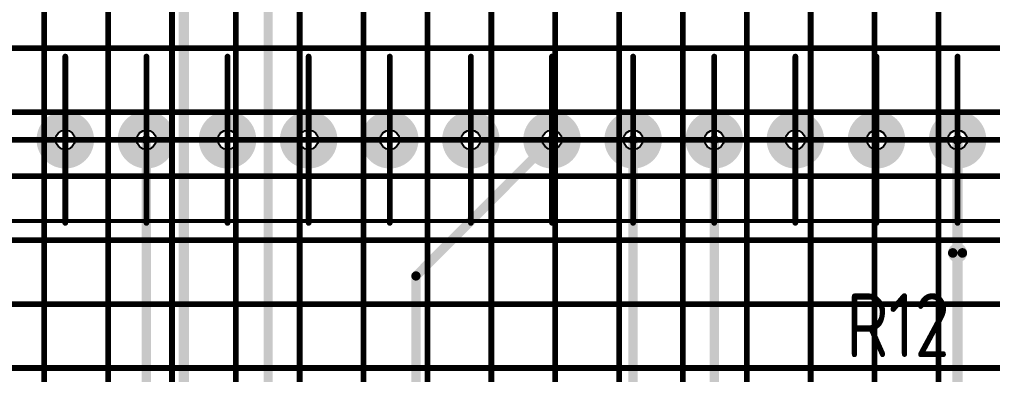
# Model space of a CAD drawing. Header units: millimetres. Extents: x 57 to 898, y 51 to 645.
# Drawn here: x 321.79 to 352.26, y 431.22 to 442.32 of the extents above; entities that cross this region are included whole.
import ezdxf

# ---------------------------------------------------------------- set-up
doc = ezdxf.new("R2010")
doc.units = ezdxf.units.MM
for name, color, linetype in [('Mechanical11', 56, 'Continuous'), ('Mechanical12', 56, 'Continuous'), ('Mechanical7', 56, 'Continuous'), ('Mechanical9', 56, 'Continuous')]:
    doc.layers.add(name, color=color, linetype=linetype)
doc.styles.add('GOST type A', font='gost.TTF', dxfattribs={"oblique": 15, "height": 0.2})

msp = doc.modelspace()

# ---------------------------------------------------------------- linework, layer by layer
at = {"layer": 'Mechanical11', "color": 7}
for p, q in [((323.225, 438.563), (323.531, 438.563)), ((323.225, 438.257), (323.225, 438.563)), ((323.531, 438.563), (323.507, 438.446)), ((325.765, 438.563), (326.071, 438.563)), ((325.765, 438.257), (325.765, 438.563)), ((326.071, 438.563), (326.047, 438.446)), ((328.305, 438.563), (328.611, 438.563)), ((328.305, 438.257), (328.305, 438.563)), ((328.611, 438.563), (328.587, 438.446)), ((330.845, 438.563), (331.151, 438.563)), ((330.845, 438.257), (330.845, 438.563)), ((331.151, 438.563), (331.127, 438.446)), ((333.385, 438.563), (333.691, 438.563)), ((333.385, 438.257), (333.385, 438.563)), ((333.691, 438.563), (333.667, 438.446)), ((335.925, 438.563), (336.231, 438.563)), ((335.925, 438.257), (335.925, 438.563)), ((336.231, 438.563), (336.207, 438.446)), ((338.465, 438.563), (338.771, 438.563)), ((338.465, 438.257), (338.465, 438.563)), ((338.771, 438.563), (338.747, 438.446)), ((341.005, 438.563), (341.311, 438.563)), ((341.005, 438.257), (341.005, 438.563)), ((341.311, 438.563), (341.287, 438.446)), ((343.545, 438.563), (343.851, 438.563)), ((343.545, 438.257), (343.545, 438.563)), ((343.851, 438.563), (343.827, 438.446)), ((346.085, 438.563), (346.391, 438.563)), ((346.085, 438.257), (346.085, 438.563)), ((346.391, 438.563), (346.367, 438.446)), ((348.625, 438.563), (348.931, 438.563)), ((348.625, 438.257), (348.625, 438.563)), ((348.931, 438.563), (348.907, 438.446)), ((351.165, 438.563), (351.471, 438.563)), ((351.165, 438.257), (351.165, 438.563)), ((351.471, 438.563), (351.447, 438.446)), ((323.342, 438.281), (323.225, 438.257)), ((323.441, 438.347), (323.342, 438.281)), ((323.507, 438.446), (323.441, 438.347)), ((325.882, 438.281), (325.765, 438.257)), ((325.981, 438.347), (325.882, 438.281)), ((326.047, 438.446), (325.981, 438.347)), ((328.422, 438.281), (328.305, 438.257)), ((328.521, 438.347), (328.422, 438.281)), ((328.587, 438.446), (328.521, 438.347)), ((330.962, 438.281), (330.845, 438.257)), ((331.061, 438.347), (330.962, 438.281)), ((331.127, 438.446), (331.061, 438.347)), ((333.502, 438.281), (333.385, 438.257)), ((333.601, 438.347), (333.502, 438.281)), ((333.667, 438.446), (333.601, 438.347)), ((336.042, 438.281), (335.925, 438.257)), ((336.141, 438.347), (336.042, 438.281)), ((336.207, 438.446), (336.141, 438.347)), ((338.582, 438.281), (338.465, 438.257)), ((338.681, 438.347), (338.582, 438.281)), ((338.747, 438.446), (338.681, 438.347)), ((341.122, 438.281), (341.005, 438.257)), ((341.221, 438.347), (341.122, 438.281)), ((341.287, 438.446), (341.221, 438.347)), ((343.662, 438.281), (343.545, 438.257)), ((343.761, 438.347), (343.662, 438.281)), ((343.827, 438.446), (343.761, 438.347)), ((346.202, 438.281), (346.085, 438.257)), ((346.301, 438.347), (346.202, 438.281)), ((346.367, 438.446), (346.301, 438.347)), ((348.742, 438.281), (348.625, 438.257)), ((348.841, 438.347), (348.742, 438.281)), ((348.907, 438.446), (348.841, 438.347)), ((351.282, 438.281), (351.165, 438.257)), ((351.381, 438.347), (351.282, 438.281)), ((351.447, 438.446), (351.381, 438.347))]:
    msp.add_line(p, q, dxfattribs=at)
at = {"layer": 'Mechanical12', "color": 7}
for p, q in [((322.942, 438.68), (323.008, 438.78)), ((323.008, 438.78), (323.108, 438.846)), ((323.108, 438.846), (323.225, 438.869)), ((323.225, 438.869), (323.225, 438.563)), ((323.225, 438.563), (323.225, 438.869)), ((323.225, 438.869), (323.342, 438.846)), ((323.342, 438.846), (323.441, 438.78)), ((323.441, 438.78), (323.507, 438.68)), ((325.482, 438.68), (325.548, 438.78)), ((325.548, 438.78), (325.648, 438.846)), ((325.648, 438.846), (325.765, 438.869)), ((325.765, 438.869), (325.765, 438.563)), ((325.765, 438.563), (325.765, 438.869)), ((325.765, 438.869), (325.882, 438.846)), ((325.882, 438.846), (325.981, 438.78)), ((325.981, 438.78), (326.047, 438.68)), ((328.022, 438.68), (328.088, 438.78)), ((328.088, 438.78), (328.188, 438.846)), ((328.188, 438.846), (328.305, 438.869)), ((328.305, 438.869), (328.305, 438.563)), ((328.305, 438.563), (328.305, 438.869)), ((328.305, 438.869), (328.422, 438.846)), ((328.422, 438.846), (328.521, 438.78)), ((328.521, 438.78), (328.587, 438.68)), ((330.562, 438.68), (330.628, 438.78)), ((330.628, 438.78), (330.728, 438.846)), ((330.728, 438.846), (330.845, 438.869)), ((330.845, 438.869), (330.845, 438.563)), ((330.845, 438.563), (330.845, 438.869)), ((330.845, 438.869), (330.962, 438.846)), ((330.962, 438.846), (331.061, 438.78)), ((331.061, 438.78), (331.127, 438.68)), ((333.102, 438.68), (333.168, 438.78)), ((333.168, 438.78), (333.268, 438.846)), ((333.268, 438.846), (333.385, 438.869)), ((333.385, 438.869), (333.385, 438.563)), ((333.385, 438.563), (333.385, 438.869)), ((333.385, 438.869), (333.502, 438.846)), ((333.502, 438.846), (333.601, 438.78)), ((333.601, 438.78), (333.667, 438.68)), ((335.642, 438.68), (335.708, 438.78)), ((335.708, 438.78), (335.808, 438.846)), ((335.808, 438.846), (335.925, 438.869)), ((335.925, 438.869), (335.925, 438.563)), ((335.925, 438.563), (335.925, 438.869)), ((335.925, 438.869), (336.042, 438.846)), ((336.042, 438.846), (336.141, 438.78)), ((336.141, 438.78), (336.207, 438.68)), ((338.182, 438.68), (338.248, 438.78)), ((338.248, 438.78), (338.348, 438.846)), ((338.348, 438.846), (338.465, 438.869)), ((338.465, 438.869), (338.465, 438.563)), ((338.465, 438.563), (338.465, 438.869)), ((338.465, 438.869), (338.582, 438.846)), ((338.582, 438.846), (338.681, 438.78)), ((338.681, 438.78), (338.747, 438.68)), ((340.722, 438.68), (340.788, 438.78)), ((340.788, 438.78), (340.888, 438.846)), ((340.888, 438.846), (341.005, 438.869)), ((341.005, 438.869), (341.005, 438.563)), ((341.005, 438.563), (341.005, 438.869)), ((341.005, 438.869), (341.122, 438.846)), ((341.122, 438.846), (341.221, 438.78)), ((341.221, 438.78), (341.287, 438.68)), ((343.262, 438.68), (343.328, 438.78)), ((343.328, 438.78), (343.428, 438.846)), ((343.428, 438.846), (343.545, 438.869)), ((343.545, 438.869), (343.545, 438.563)), ((343.545, 438.563), (343.545, 438.869)), ((343.545, 438.869), (343.662, 438.846)), ((343.662, 438.846), (343.761, 438.78)), ((343.761, 438.78), (343.827, 438.68)), ((345.802, 438.68), (345.868, 438.78)), ((345.868, 438.78), (345.968, 438.846)), ((345.968, 438.846), (346.085, 438.869)), ((346.085, 438.869), (346.085, 438.563)), ((346.085, 438.563), (346.085, 438.869)), ((346.085, 438.869), (346.202, 438.846)), ((346.202, 438.846), (346.301, 438.78)), ((346.301, 438.78), (346.367, 438.68)), ((348.342, 438.68), (348.408, 438.78)), ((348.408, 438.78), (348.508, 438.846)), ((348.508, 438.846), (348.625, 438.869)), ((348.625, 438.869), (348.625, 438.563)), ((348.625, 438.563), (348.625, 438.869)), ((348.625, 438.869), (348.742, 438.846)), ((348.742, 438.846), (348.841, 438.78)), ((348.841, 438.78), (348.907, 438.68)), ((350.882, 438.68), (350.948, 438.78)), ((350.948, 438.78), (351.048, 438.846)), ((351.048, 438.846), (351.165, 438.869)), ((351.165, 438.869), (351.165, 438.563)), ((351.165, 438.563), (351.165, 438.869)), ((351.165, 438.869), (351.282, 438.846)), ((351.282, 438.846), (351.381, 438.78)), ((351.381, 438.78), (351.447, 438.68)), ((322.919, 438.563), (322.942, 438.68)), ((322.919, 438.563), (323.225, 438.563)), ((322.942, 438.446), (322.919, 438.563)), ((323.225, 438.563), (322.919, 438.563)), ((323.225, 438.563), (323.225, 438.257)), ((323.531, 438.563), (323.225, 438.563)), ((323.507, 438.68), (323.531, 438.563)), ((325.459, 438.563), (325.482, 438.68)), ((325.459, 438.563), (325.765, 438.563)), ((325.482, 438.446), (325.459, 438.563)), ((325.765, 438.563), (325.459, 438.563)), ((325.765, 438.563), (325.765, 438.257)), ((326.071, 438.563), (325.765, 438.563)), ((326.047, 438.68), (326.071, 438.563)), ((327.999, 438.563), (328.022, 438.68)), ((327.999, 438.563), (328.305, 438.563)), ((328.022, 438.446), (327.999, 438.563)), ((328.305, 438.563), (327.999, 438.563)), ((328.305, 438.563), (328.305, 438.257)), ((328.611, 438.563), (328.305, 438.563)), ((328.587, 438.68), (328.611, 438.563)), ((330.539, 438.563), (330.562, 438.68)), ((330.539, 438.563), (330.845, 438.563)), ((330.562, 438.446), (330.539, 438.563)), ((330.845, 438.563), (330.539, 438.563)), ((330.845, 438.563), (330.845, 438.257)), ((331.151, 438.563), (330.845, 438.563)), ((331.127, 438.68), (331.151, 438.563)), ((333.079, 438.563), (333.102, 438.68)), ((333.079, 438.563), (333.385, 438.563)), ((333.102, 438.446), (333.079, 438.563)), ((333.385, 438.563), (333.079, 438.563)), ((333.385, 438.563), (333.385, 438.257)), ((333.691, 438.563), (333.385, 438.563)), ((333.667, 438.68), (333.691, 438.563)), ((335.619, 438.563), (335.642, 438.68)), ((335.619, 438.563), (335.925, 438.563)), ((335.642, 438.446), (335.619, 438.563)), ((335.925, 438.563), (335.619, 438.563)), ((335.925, 438.563), (335.925, 438.257)), ((336.231, 438.563), (335.925, 438.563)), ((336.207, 438.68), (336.231, 438.563)), ((338.159, 438.563), (338.182, 438.68)), ((338.159, 438.563), (338.465, 438.563)), ((338.182, 438.446), (338.159, 438.563)), ((338.465, 438.563), (338.159, 438.563)), ((338.465, 438.563), (338.465, 438.257)), ((338.771, 438.563), (338.465, 438.563)), ((338.747, 438.68), (338.771, 438.563)), ((340.699, 438.563), (340.722, 438.68)), ((340.699, 438.563), (341.005, 438.563)), ((340.722, 438.446), (340.699, 438.563)), ((341.005, 438.563), (340.699, 438.563)), ((341.005, 438.563), (341.005, 438.257)), ((341.311, 438.563), (341.005, 438.563)), ((341.287, 438.68), (341.311, 438.563)), ((343.239, 438.563), (343.262, 438.68)), ((343.239, 438.563), (343.545, 438.563)), ((343.262, 438.446), (343.239, 438.563)), ((343.545, 438.563), (343.239, 438.563)), ((343.545, 438.563), (343.545, 438.257)), ((343.851, 438.563), (343.545, 438.563)), ((343.827, 438.68), (343.851, 438.563)), ((345.779, 438.563), (345.802, 438.68)), ((345.779, 438.563), (346.085, 438.563)), ((345.802, 438.446), (345.779, 438.563)), ((346.085, 438.563), (345.779, 438.563)), ((346.085, 438.563), (346.085, 438.257)), ((346.391, 438.563), (346.085, 438.563)), ((346.367, 438.68), (346.391, 438.563)), ((348.319, 438.563), (348.342, 438.68)), ((348.319, 438.563), (348.625, 438.563)), ((348.342, 438.446), (348.319, 438.563)), ((348.625, 438.563), (348.319, 438.563)), ((348.625, 438.563), (348.625, 438.257)), ((348.931, 438.563), (348.625, 438.563)), ((348.907, 438.68), (348.931, 438.563)), ((350.859, 438.563), (350.882, 438.68)), ((350.859, 438.563), (351.165, 438.563)), ((350.882, 438.446), (350.859, 438.563)), ((351.165, 438.563), (350.859, 438.563)), ((351.165, 438.563), (351.165, 438.257)), ((351.471, 438.563), (351.165, 438.563)), ((351.447, 438.68), (351.471, 438.563)), ((323.008, 438.347), (322.942, 438.446)), ((323.108, 438.281), (323.008, 438.347)), ((323.225, 438.257), (323.108, 438.281)), ((325.548, 438.347), (325.482, 438.446)), ((325.648, 438.281), (325.548, 438.347)), ((325.765, 438.257), (325.648, 438.281)), ((328.088, 438.347), (328.022, 438.446)), ((328.188, 438.281), (328.088, 438.347)), ((328.305, 438.257), (328.188, 438.281)), ((330.628, 438.347), (330.562, 438.446)), ((330.728, 438.281), (330.628, 438.347)), ((330.845, 438.257), (330.728, 438.281)), ((333.168, 438.347), (333.102, 438.446)), ((333.268, 438.281), (333.168, 438.347)), ((333.385, 438.257), (333.268, 438.281)), ((335.708, 438.347), (335.642, 438.446)), ((335.808, 438.281), (335.708, 438.347)), ((335.925, 438.257), (335.808, 438.281)), ((338.248, 438.347), (338.182, 438.446)), ((338.348, 438.281), (338.248, 438.347)), ((338.465, 438.257), (338.348, 438.281)), ((340.788, 438.347), (340.722, 438.446)), ((340.888, 438.281), (340.788, 438.347)), ((341.005, 438.257), (340.888, 438.281)), ((343.328, 438.347), (343.262, 438.446)), ((343.428, 438.281), (343.328, 438.347)), ((343.545, 438.257), (343.428, 438.281)), ((345.868, 438.347), (345.802, 438.446)), ((345.968, 438.281), (345.868, 438.347)), ((346.085, 438.257), (345.968, 438.281)), ((348.408, 438.347), (348.342, 438.446)), ((348.508, 438.281), (348.408, 438.347)), ((348.625, 438.257), (348.508, 438.281)), ((350.948, 438.347), (350.882, 438.446)), ((351.048, 438.281), (350.948, 438.347)), ((351.165, 438.257), (351.048, 438.281))]:
    msp.add_line(p, q, dxfattribs=at)
for points, const_width in [([(326.936, 430.946), (326.936, 468.834)], 0.323), ([(329.578, 430.819), (329.578, 445.119)], 0.29), ([(325.765, 424.743), (325.765, 438.563)], 0.29), ([(334.205, 434.303), (338.465, 438.563)], 0.29), ([(341.005, 427.283), (341.005, 438.563)], 0.29), ([(343.545, 427.283), (343.545, 438.563)], 0.29), ([(351.165, 427.831), (351.165, 438.563)], 0.323), ([(269.165, 436.023), (355.165, 436.023)], 0.127), ([(334.205, 423.023), (334.205, 434.303)], 0.29)]:
    msp.add_lwpolyline(points, dxfattribs=dict(at, const_width=const_width))
for points, const_width in [([(323.825, 438.563, 1), (322.625, 438.563, 1)], 0.6), ([(323.825, 438.563, 1), (322.625, 438.563, 1)], 0.6), ([(326.365, 438.563, 1), (325.165, 438.563, 1)], 0.6), ([(326.365, 438.563, 1), (325.165, 438.563, 1)], 0.6), ([(328.905, 438.563, 1), (327.705, 438.563, 1)], 0.6), ([(328.905, 438.563, 1), (327.705, 438.563, 1)], 0.6), ([(331.445, 438.563, 1), (330.245, 438.563, 1)], 0.6), ([(331.445, 438.563, 1), (330.245, 438.563, 1)], 0.6), ([(333.985, 438.563, 1), (332.785, 438.563, 1)], 0.6), ([(333.985, 438.563, 1), (332.785, 438.563, 1)], 0.6), ([(336.525, 438.563, 1), (335.325, 438.563, 1)], 0.6), ([(336.525, 438.563, 1), (335.325, 438.563, 1)], 0.6), ([(339.065, 438.563, 1), (337.865, 438.563, 1)], 0.6), ([(339.065, 438.563, 1), (337.865, 438.563, 1)], 0.6), ([(341.605, 438.563, 1), (340.405, 438.563, 1)], 0.6), ([(341.605, 438.563, 1), (340.405, 438.563, 1)], 0.6), ([(344.145, 438.563, 1), (342.945, 438.563, 1)], 0.6), ([(344.145, 438.563, 1), (342.945, 438.563, 1)], 0.6), ([(346.685, 438.563, 1), (345.485, 438.563, 1)], 0.6), ([(346.685, 438.563, 1), (345.485, 438.563, 1)], 0.6), ([(349.225, 438.563, 1), (348.025, 438.563, 1)], 0.6), ([(349.225, 438.563, 1), (348.025, 438.563, 1)], 0.6), ([(351.765, 438.563, 1), (350.565, 438.563, 1)], 0.6), ([(351.765, 438.563, 1), (350.565, 438.563, 1)], 0.6), ([(322.475, 438.563, 1), (322.775, 438.563, 1)], 0.3), ([(322.475, 438.563, 1), (322.775, 438.563, 1)], 0.3), ([(323.675, 438.563, 1), (323.975, 438.563, 1)], 0.3), ([(323.675, 438.563, 1), (323.975, 438.563, 1)], 0.3), ([(325.015, 438.563, 1), (325.315, 438.563, 1)], 0.3), ([(325.015, 438.563, 1), (325.315, 438.563, 1)], 0.3), ([(326.215, 438.563, 1), (326.515, 438.563, 1)], 0.3), ([(326.215, 438.563, 1), (326.515, 438.563, 1)], 0.3), ([(327.555, 438.563, 1), (327.855, 438.563, 1)], 0.3), ([(327.555, 438.563, 1), (327.855, 438.563, 1)], 0.3), ([(328.755, 438.563, 1), (329.055, 438.563, 1)], 0.3), ([(328.755, 438.563, 1), (329.055, 438.563, 1)], 0.3), ([(330.095, 438.563, 1), (330.395, 438.563, 1)], 0.3), ([(330.095, 438.563, 1), (330.395, 438.563, 1)], 0.3), ([(331.295, 438.563, 1), (331.595, 438.563, 1)], 0.3), ([(331.295, 438.563, 1), (331.595, 438.563, 1)], 0.3), ([(332.635, 438.563, 1), (332.935, 438.563, 1)], 0.3), ([(332.635, 438.563, 1), (332.935, 438.563, 1)], 0.3), ([(333.835, 438.563, 1), (334.135, 438.563, 1)], 0.3), ([(333.835, 438.563, 1), (334.135, 438.563, 1)], 0.3), ([(335.175, 438.563, 1), (335.475, 438.563, 1)], 0.3), ([(335.175, 438.563, 1), (335.475, 438.563, 1)], 0.3), ([(336.375, 438.563, 1), (336.675, 438.563, 1)], 0.3), ([(336.375, 438.563, 1), (336.675, 438.563, 1)], 0.3), ([(337.715, 438.563, 1), (338.015, 438.563, 1)], 0.3), ([(337.715, 438.563, 1), (338.015, 438.563, 1)], 0.3), ([(338.915, 438.563, 1), (339.215, 438.563, 1)], 0.3), ([(338.915, 438.563, 1), (339.215, 438.563, 1)], 0.3), ([(340.255, 438.563, 1), (340.555, 438.563, 1)], 0.3), ([(340.255, 438.563, 1), (340.555, 438.563, 1)], 0.3), ([(341.455, 438.563, 1), (341.755, 438.563, 1)], 0.3), ([(341.455, 438.563, 1), (341.755, 438.563, 1)], 0.3), ([(342.795, 438.563, 1), (343.095, 438.563, 1)], 0.3), ([(342.795, 438.563, 1), (343.095, 438.563, 1)], 0.3), ([(343.995, 438.563, 1), (344.295, 438.563, 1)], 0.3), ([(343.995, 438.563, 1), (344.295, 438.563, 1)], 0.3), ([(345.335, 438.563, 1), (345.635, 438.563, 1)], 0.3), ([(345.335, 438.563, 1), (345.635, 438.563, 1)], 0.3), ([(346.535, 438.563, 1), (346.835, 438.563, 1)], 0.3), ([(346.535, 438.563, 1), (346.835, 438.563, 1)], 0.3), ([(347.875, 438.563, 1), (348.175, 438.563, 1)], 0.3), ([(347.875, 438.563, 1), (348.175, 438.563, 1)], 0.3), ([(349.075, 438.563, 1), (349.375, 438.563, 1)], 0.3), ([(349.075, 438.563, 1), (349.375, 438.563, 1)], 0.3), ([(350.415, 438.563, 1), (350.715, 438.563, 1)], 0.3), ([(350.415, 438.563, 1), (350.715, 438.563, 1)], 0.3), ([(351.615, 438.563, 1), (351.915, 438.563, 1)], 0.3), ([(351.615, 438.563, 1), (351.915, 438.563, 1)], 0.3), ([(325.692, 438.563, 1), (325.837, 438.563, 1)], 0.145), ([(338.392, 438.563, 1), (338.537, 438.563, 1)], 0.145), ([(340.932, 438.563, 1), (341.077, 438.563, 1)], 0.145), ([(343.472, 438.563, 1), (343.617, 438.563, 1)], 0.145), ([(351.084, 438.563, 1), (351.245, 438.563, 1)], 0.161), ([(351.315, 435.023, 1), (351.015, 435.023, 1)], 0.3), ([(350.94, 435.023, 1), (351.09, 435.023, 1)], 0.15), ([(351.24, 435.023, 1), (351.39, 435.023, 1)], 0.15), ([(334.132, 434.303, 1), (334.277, 434.303, 1)], 0.145), ([(334.132, 434.303, 1), (334.277, 434.303, 1)], 0.145)]:
    msp.add_lwpolyline(points, format="xyb", close=True, dxfattribs=dict(at, const_width=const_width))
at = {"layer": 'Mechanical7', "color": 7, "const_width": 0.18}
for points in [[(323.225, 435.963), (323.225, 441.163)], [(325.765, 435.963), (325.765, 441.163)], [(328.305, 435.963), (328.305, 441.163)], [(330.845, 435.963), (330.845, 441.163)], [(333.385, 435.963), (333.385, 441.163)], [(335.925, 435.963), (335.925, 441.163)], [(338.465, 435.963), (338.465, 441.163)], [(341.005, 435.963), (341.005, 441.163)], [(343.545, 435.963), (343.545, 441.163)], [(346.085, 435.963), (346.085, 441.163)], [(348.625, 435.963), (348.625, 441.163)], [(351.165, 435.963), (351.165, 441.163)], [(323.225, 436.263), (323.225, 440.863)], [(325.765, 436.263), (325.765, 440.863)], [(328.305, 436.263), (328.305, 440.863)], [(330.845, 436.263), (330.845, 440.863)], [(333.385, 436.263), (333.385, 440.863)], [(335.925, 436.263), (335.925, 440.863)], [(338.465, 436.263), (338.465, 440.863)], [(341.005, 436.263), (341.005, 440.863)], [(343.545, 436.263), (343.545, 440.863)], [(346.085, 436.263), (346.085, 440.863)], [(348.625, 436.263), (348.625, 440.863)], [(351.165, 436.263), (351.165, 440.863)], [(318.085, 438.563), (323.285, 438.563)], [(318.385, 438.563), (322.985, 438.563)], [(320.625, 438.563), (325.825, 438.563)], [(320.925, 438.563), (325.525, 438.563)], [(323.165, 438.563), (328.365, 438.563)], [(323.465, 438.563), (328.065, 438.563)], [(325.705, 438.563), (330.905, 438.563)], [(326.005, 438.563), (330.605, 438.563)], [(328.245, 438.563), (333.445, 438.563)], [(328.545, 438.563), (333.145, 438.563)], [(330.785, 438.563), (335.985, 438.563)], [(331.085, 438.563), (335.685, 438.563)], [(333.325, 438.563), (338.525, 438.563)], [(333.625, 438.563), (338.225, 438.563)], [(335.865, 438.563), (341.065, 438.563)], [(336.165, 438.563), (340.765, 438.563)], [(338.405, 438.563), (343.605, 438.563)], [(338.705, 438.563), (343.305, 438.563)], [(340.945, 438.563), (346.145, 438.563)], [(341.245, 438.563), (345.845, 438.563)], [(343.485, 438.563), (348.685, 438.563)], [(343.785, 438.563), (348.385, 438.563)], [(346.025, 438.563), (351.225, 438.563)], [(346.325, 438.563), (350.925, 438.563)], [(348.565, 438.563), (353.765, 438.563)], [(348.865, 438.563), (353.465, 438.563)]]:
    msp.add_lwpolyline(points, dxfattribs=at)
at = {"layer": 'Mechanical7', "color": 7, "const_width": 0.09}
for points in [[(323.18, 441.163, 1), (323.27, 441.163, 1)], [(325.72, 441.163, 1), (325.81, 441.163, 1)], [(328.26, 441.163, 1), (328.35, 441.163, 1)], [(330.8, 441.163, 1), (330.89, 441.163, 1)], [(333.34, 441.163, 1), (333.43, 441.163, 1)], [(335.88, 441.163, 1), (335.97, 441.163, 1)], [(338.42, 441.163, 1), (338.51, 441.163, 1)], [(340.96, 441.163, 1), (341.05, 441.163, 1)], [(343.5, 441.163, 1), (343.59, 441.163, 1)], [(346.04, 441.163, 1), (346.13, 441.163, 1)], [(348.58, 441.163, 1), (348.67, 441.163, 1)], [(351.12, 441.163, 1), (351.21, 441.163, 1)], [(323.18, 440.863, 1), (323.27, 440.863, 1)], [(325.72, 440.863, 1), (325.81, 440.863, 1)], [(328.26, 440.863, 1), (328.35, 440.863, 1)], [(330.8, 440.863, 1), (330.89, 440.863, 1)], [(333.34, 440.863, 1), (333.43, 440.863, 1)], [(335.88, 440.863, 1), (335.97, 440.863, 1)], [(338.42, 440.863, 1), (338.51, 440.863, 1)], [(340.96, 440.863, 1), (341.05, 440.863, 1)], [(343.5, 440.863, 1), (343.59, 440.863, 1)], [(346.04, 440.863, 1), (346.13, 440.863, 1)], [(348.58, 440.863, 1), (348.67, 440.863, 1)], [(351.12, 440.863, 1), (351.21, 440.863, 1)], [(322.94, 438.563, 1), (323.03, 438.563, 1)], [(323.12, 438.563, 1), (323.21, 438.563, 1)], [(323.24, 438.563, 1), (323.33, 438.563, 1)], [(323.42, 438.563, 1), (323.51, 438.563, 1)], [(325.48, 438.563, 1), (325.57, 438.563, 1)], [(325.66, 438.563, 1), (325.75, 438.563, 1)], [(325.78, 438.563, 1), (325.87, 438.563, 1)], [(325.96, 438.563, 1), (326.05, 438.563, 1)], [(328.02, 438.563, 1), (328.11, 438.563, 1)], [(328.2, 438.563, 1), (328.29, 438.563, 1)], [(328.32, 438.563, 1), (328.41, 438.563, 1)], [(328.5, 438.563, 1), (328.59, 438.563, 1)], [(330.56, 438.563, 1), (330.65, 438.563, 1)], [(330.74, 438.563, 1), (330.83, 438.563, 1)], [(330.86, 438.563, 1), (330.95, 438.563, 1)], [(331.04, 438.563, 1), (331.13, 438.563, 1)], [(333.1, 438.563, 1), (333.19, 438.563, 1)], [(333.28, 438.563, 1), (333.37, 438.563, 1)], [(333.4, 438.563, 1), (333.49, 438.563, 1)], [(333.58, 438.563, 1), (333.67, 438.563, 1)], [(335.64, 438.563, 1), (335.73, 438.563, 1)], [(335.82, 438.563, 1), (335.91, 438.563, 1)], [(335.94, 438.563, 1), (336.03, 438.563, 1)], [(336.12, 438.563, 1), (336.21, 438.563, 1)], [(338.18, 438.563, 1), (338.27, 438.563, 1)], [(338.36, 438.563, 1), (338.45, 438.563, 1)], [(338.48, 438.563, 1), (338.57, 438.563, 1)], [(338.66, 438.563, 1), (338.75, 438.563, 1)], [(340.72, 438.563, 1), (340.81, 438.563, 1)], [(340.9, 438.563, 1), (340.99, 438.563, 1)], [(341.02, 438.563, 1), (341.11, 438.563, 1)], [(341.2, 438.563, 1), (341.29, 438.563, 1)], [(343.26, 438.563, 1), (343.35, 438.563, 1)], [(343.44, 438.563, 1), (343.53, 438.563, 1)], [(343.56, 438.563, 1), (343.65, 438.563, 1)], [(343.74, 438.563, 1), (343.83, 438.563, 1)], [(345.8, 438.563, 1), (345.89, 438.563, 1)], [(345.98, 438.563, 1), (346.07, 438.563, 1)], [(346.1, 438.563, 1), (346.19, 438.563, 1)], [(346.28, 438.563, 1), (346.37, 438.563, 1)], [(348.34, 438.563, 1), (348.43, 438.563, 1)], [(348.52, 438.563, 1), (348.61, 438.563, 1)], [(348.64, 438.563, 1), (348.73, 438.563, 1)], [(348.82, 438.563, 1), (348.91, 438.563, 1)], [(350.88, 438.563, 1), (350.97, 438.563, 1)], [(351.18, 438.563, 1), (351.27, 438.563, 1)], [(323.18, 436.263, 1), (323.27, 436.263, 1)], [(325.72, 436.263, 1), (325.81, 436.263, 1)], [(328.26, 436.263, 1), (328.35, 436.263, 1)], [(330.8, 436.263, 1), (330.89, 436.263, 1)], [(333.34, 436.263, 1), (333.43, 436.263, 1)], [(335.88, 436.263, 1), (335.97, 436.263, 1)], [(338.42, 436.263, 1), (338.51, 436.263, 1)], [(340.96, 436.263, 1), (341.05, 436.263, 1)], [(343.5, 436.263, 1), (343.59, 436.263, 1)], [(346.04, 436.263, 1), (346.13, 436.263, 1)], [(348.58, 436.263, 1), (348.67, 436.263, 1)], [(351.12, 436.263, 1), (351.21, 436.263, 1)], [(323.18, 435.963, 1), (323.27, 435.963, 1)], [(325.72, 435.963, 1), (325.81, 435.963, 1)], [(328.26, 435.963, 1), (328.35, 435.963, 1)], [(330.8, 435.963, 1), (330.89, 435.963, 1)], [(333.34, 435.963, 1), (333.43, 435.963, 1)], [(335.88, 435.963, 1), (335.97, 435.963, 1)], [(338.42, 435.963, 1), (338.51, 435.963, 1)], [(340.96, 435.963, 1), (341.05, 435.963, 1)], [(343.5, 435.963, 1), (343.59, 435.963, 1)], [(346.04, 435.963, 1), (346.13, 435.963, 1)], [(348.58, 435.963, 1), (348.67, 435.963, 1)], [(351.12, 435.963, 1), (351.21, 435.963, 1)]]:
    msp.add_lwpolyline(points, format="xyb", close=True, dxfattribs=at)
at = {"layer": 'Mechanical9', "color": 7, "const_width": 0.18}
for points in [[(322.565, 337.423), (322.565, 518.023)], [(324.565, 337.423), (324.565, 518.023)], [(326.565, 337.423), (326.565, 518.023)], [(328.565, 337.423), (328.565, 518.023)], [(330.565, 337.423), (330.565, 518.023)], [(332.565, 337.423), (332.565, 518.023)], [(334.565, 337.423), (334.565, 518.023)], [(336.565, 337.423), (336.565, 518.023)], [(338.565, 337.423), (338.565, 518.023)], [(340.565, 337.423), (340.565, 518.023)], [(342.565, 337.423), (342.565, 518.023)], [(344.565, 337.423), (344.565, 518.023)], [(346.565, 337.423), (346.565, 518.023)], [(348.565, 337.423), (348.565, 518.023)], [(350.565, 337.423), (350.565, 518.023)], [(252.565, 441.423), (373.665, 441.423)], [(252.565, 439.423), (373.665, 439.423)], [(252.565, 437.423), (373.665, 437.423)], [(252.565, 435.423), (373.665, 435.423)], [(252.565, 433.423), (373.665, 433.423)], [(252.565, 431.423), (373.665, 431.423)]]:
    msp.add_lwpolyline(points, dxfattribs=at)

# ---------------------------------------------------------------- texts
at = {"layer": 'Mechanical7', "color": 7, "style": 'GOST type A'}
msp.add_text('R12', height=2, dxfattribs=at).set_placement((347.679, 431.763))

doc.saveas('drawing.dxf')
